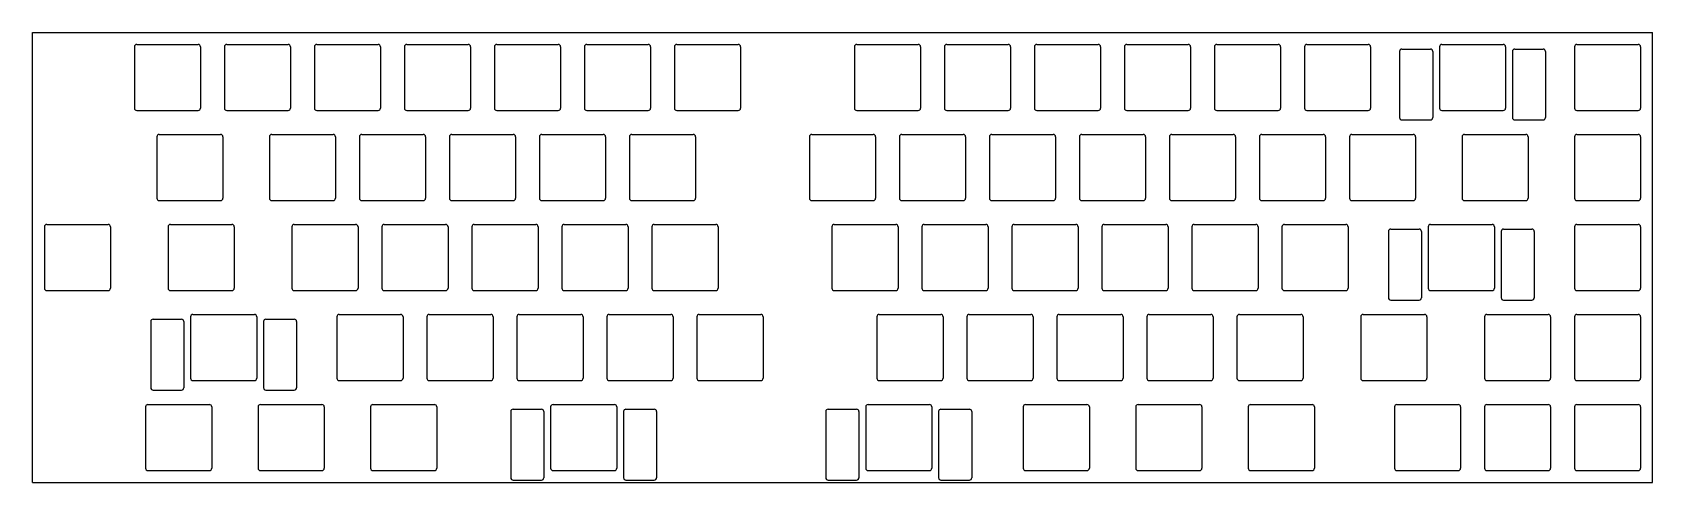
# Model space of a CAD drawing. Header units: millimetres. Extents: x 0 to 343, y -95 to 0.
import ezdxf

# ---------------------------------------------------------------- set-up
doc = ezdxf.new("R2010")
doc.units = ezdxf.units.MM

msp = doc.modelspace()

# ---------------------------------------------------------------- linework, layer by layer
for p, q in [((0, 0), (342.9, 0)), ((0, -95.25), (0, 0)), ((342.9, -95.25), (342.9, 0)), ((21.575, -3.025), (21.575, -16.025)), ((22.075, -2.525), (35.075, -2.525)), ((35.575, -3.025), (35.575, -16.025)), ((40.625, -3.025), (40.625, -16.025)), ((41.125, -2.525), (54.125, -2.525)), ((54.625, -3.025), (54.625, -16.025)), ((59.675, -3.025), (59.675, -16.025)), ((60.175, -2.525), (73.175, -2.525)), ((73.675, -3.025), (73.675, -16.025)), ((78.725, -3.025), (78.725, -16.025)), ((79.225, -2.525), (92.225, -2.525)), ((92.725, -3.025), (92.725, -16.025)), ((97.775, -3.025), (97.775, -16.025)), ((98.275, -2.525), (111.275, -2.525)), ((111.775, -3.025), (111.775, -16.025)), ((116.825, -3.025), (116.825, -16.025)), ((117.325, -2.525), (130.325, -2.525)), ((130.825, -3.025), (130.825, -16.025)), ((135.875, -3.025), (135.875, -16.025)), ((136.375, -2.525), (149.375, -2.525)), ((149.875, -3.025), (149.875, -16.025)), ((173.975, -3.025), (173.975, -16.025)), ((174.475, -2.525), (187.475, -2.525)), ((187.975, -3.025), (187.975, -16.025)), ((193.025, -3.025), (193.025, -16.025)), ((193.525, -2.525), (206.525, -2.525)), ((207.025, -3.025), (207.025, -16.025)), ((212.075, -3.025), (212.075, -16.025)), ((212.575, -2.525), (225.575, -2.525)), ((226.075, -3.025), (226.075, -16.025)), ((231.125, -3.025), (231.125, -16.025)), ((231.625, -2.525), (244.625, -2.525)), ((245.125, -3.025), (245.125, -16.025)), ((250.175, -3.025), (250.175, -16.025)), ((250.675, -2.525), (263.675, -2.525)), ((264.175, -3.025), (264.175, -16.025)), ((269.225, -3.025), (269.225, -16.025)), ((269.725, -2.525), (282.725, -2.525)), ((283.225, -3.025), (283.225, -16.025)), ((297.8, -3.025), (297.8, -16.025)), ((298.3, -2.525), (311.3, -2.525)), ((311.8, -3.025), (311.8, -16.025)), ((326.375, -3.025), (326.375, -16.025)), ((326.875, -2.525), (339.875, -2.525)), ((340.375, -3.025), (340.375, -16.025)), ((289.362, -4.025), (289.362, -18.025)), ((289.862, -3.525), (295.862, -3.525)), ((296.362, -4.025), (296.362, -18.025)), ((313.238, -4.025), (313.238, -18.025)), ((313.738, -3.525), (319.738, -3.525)), ((320.238, -4.025), (320.238, -18.025)), ((22.075, -16.525), (35.075, -16.525)), ((41.125, -16.525), (54.125, -16.525)), ((60.175, -16.525), (73.175, -16.525)), ((79.225, -16.525), (92.225, -16.525)), ((98.275, -16.525), (111.275, -16.525)), ((117.325, -16.525), (130.325, -16.525)), ((136.375, -16.525), (149.375, -16.525)), ((174.475, -16.525), (187.475, -16.525)), ((193.525, -16.525), (206.525, -16.525)), ((212.575, -16.525), (225.575, -16.525)), ((231.625, -16.525), (244.625, -16.525)), ((250.675, -16.525), (263.675, -16.525)), ((269.725, -16.525), (282.725, -16.525)), ((298.3, -16.525), (311.3, -16.525)), ((326.875, -16.525), (339.875, -16.525)), ((289.862, -18.525), (295.862, -18.525)), ((313.738, -18.525), (319.738, -18.525)), ((26.3375, -22.075), (26.3375, -35.075)), ((26.8375, -21.575), (39.8375, -21.575)), ((40.3375, -22.075), (40.3375, -35.075)), ((50.15, -22.075), (50.15, -35.075)), ((50.65, -21.575), (63.65, -21.575)), ((64.15, -22.075), (64.15, -35.075)), ((69.2, -22.075), (69.2, -35.075)), ((69.7, -21.575), (82.7, -21.575)), ((83.2, -22.075), (83.2, -35.075)), ((88.25, -22.075), (88.25, -35.075)), ((88.75, -21.575), (101.75, -21.575)), ((102.25, -22.075), (102.25, -35.075)), ((107.3, -22.075), (107.3, -35.075)), ((107.8, -21.575), (120.8, -21.575)), ((121.3, -22.075), (121.3, -35.075)), ((126.35, -22.075), (126.35, -35.075)), ((126.85, -21.575), (139.85, -21.575)), ((140.35, -22.075), (140.35, -35.075)), ((164.45, -22.075), (164.45, -35.075)), ((164.95, -21.575), (177.95, -21.575)), ((178.45, -22.075), (178.45, -35.075)), ((183.5, -22.075), (183.5, -35.075)), ((184, -21.575), (197, -21.575)), ((197.5, -22.075), (197.5, -35.075)), ((202.55, -22.075), (202.55, -35.075)), ((203.05, -21.575), (216.05, -21.575)), ((216.55, -22.075), (216.55, -35.075)), ((221.6, -22.075), (221.6, -35.075)), ((222.1, -21.575), (235.1, -21.575)), ((235.6, -22.075), (235.6, -35.075)), ((240.65, -22.075), (240.65, -35.075)), ((241.15, -21.575), (254.15, -21.575)), ((254.65, -22.075), (254.65, -35.075)), ((259.7, -22.075), (259.7, -35.075)), ((260.2, -21.575), (273.2, -21.575)), ((273.7, -22.075), (273.7, -35.075)), ((278.75, -22.075), (278.75, -35.075)), ((279.25, -21.575), (292.25, -21.575)), ((292.75, -22.075), (292.75, -35.075)), ((302.5625, -22.075), (302.5625, -35.075)), ((303.0625, -21.575), (316.0625, -21.575)), ((316.5625, -22.075), (316.5625, -35.075)), ((326.375, -22.075), (326.375, -35.075)), ((326.875, -21.575), (339.875, -21.575)), ((340.375, -22.075), (340.375, -35.075)), ((26.8375, -35.575), (39.8375, -35.575)), ((50.65, -35.575), (63.65, -35.575)), ((69.7, -35.575), (82.7, -35.575)), ((88.75, -35.575), (101.75, -35.575)), ((107.8, -35.575), (120.8, -35.575)), ((126.85, -35.575), (139.85, -35.575)), ((164.95, -35.575), (177.95, -35.575)), ((184, -35.575), (197, -35.575)), ((203.05, -35.575), (216.05, -35.575)), ((222.1, -35.575), (235.1, -35.575)), ((241.15, -35.575), (254.15, -35.575)), ((260.2, -35.575), (273.2, -35.575)), ((279.25, -35.575), (292.25, -35.575)), ((303.0625, -35.575), (316.0625, -35.575)), ((326.875, -35.575), (339.875, -35.575)), ((2.525, -41.125), (2.525, -54.125)), ((3.025, -40.625), (16.025, -40.625)), ((16.525, -41.125), (16.525, -54.125)), ((28.71875, -41.125), (28.71875, -54.125)), ((29.21875, -40.625), (42.21875, -40.625)), ((42.71875, -41.125), (42.71875, -54.125)), ((54.9125, -41.125), (54.9125, -54.125)), ((55.4125, -40.625), (68.4125, -40.625)), ((68.9125, -41.125), (68.9125, -54.125)), ((73.9625, -41.125), (73.9625, -54.125)), ((74.4625, -40.625), (87.4625, -40.625)), ((87.9625, -41.125), (87.9625, -54.125)), ((93.0125, -41.125), (93.0125, -54.125)), ((93.5125, -40.625), (106.5125, -40.625)), ((107.0125, -41.125), (107.0125, -54.125)), ((112.0625, -41.125), (112.0625, -54.125)), ((112.5625, -40.625), (125.5625, -40.625)), ((126.0625, -41.125), (126.0625, -54.125)), ((131.1125, -41.125), (131.1125, -54.125)), ((131.6125, -40.625), (144.6125, -40.625)), ((145.1125, -41.125), (145.1125, -54.125)), ((169.2125, -41.125), (169.2125, -54.125)), ((169.7125, -40.625), (182.7125, -40.625)), ((183.2125, -41.125), (183.2125, -54.125)), ((188.2625, -41.125), (188.2625, -54.125)), ((188.7625, -40.625), (201.7625, -40.625)), ((202.2625, -41.125), (202.2625, -54.125)), ((207.3125, -41.125), (207.3125, -54.125)), ((207.8125, -40.625), (220.8125, -40.625)), ((221.3125, -41.125), (221.3125, -54.125)), ((226.3625, -41.125), (226.3625, -54.125)), ((226.8625, -40.625), (239.8625, -40.625)), ((240.3625, -41.125), (240.3625, -54.125)), ((245.4125, -41.125), (245.4125, -54.125)), ((245.9125, -40.625), (258.9125, -40.625)), ((259.4125, -41.125), (259.4125, -54.125)), ((264.4625, -41.125), (264.4625, -54.125)), ((264.9625, -40.625), (277.9625, -40.625)), ((278.4625, -41.125), (278.4625, -54.125)), ((295.41875, -41.125), (295.41875, -54.125)), ((295.91875, -40.625), (308.91875, -40.625)), ((309.41875, -41.125), (309.41875, -54.125)), ((326.375, -41.125), (326.375, -54.125)), ((326.875, -40.625), (339.875, -40.625)), ((340.375, -41.125), (340.375, -54.125)), ((286.98075, -42.125), (286.98075, -56.125)), ((287.48075, -41.625), (293.48075, -41.625)), ((293.98075, -42.125), (293.98075, -56.125)), ((310.85675, -42.125), (310.85675, -56.125)), ((311.35675, -41.625), (317.35675, -41.625)), ((317.85675, -42.125), (317.85675, -56.125)), ((3.025, -54.625), (16.025, -54.625)), ((29.21875, -54.625), (42.21875, -54.625)), ((55.4125, -54.625), (68.4125, -54.625)), ((74.4625, -54.625), (87.4625, -54.625)), ((93.5125, -54.625), (106.5125, -54.625)), ((112.5625, -54.625), (125.5625, -54.625)), ((131.6125, -54.625), (144.6125, -54.625)), ((169.7125, -54.625), (182.7125, -54.625)), ((188.7625, -54.625), (201.7625, -54.625)), ((207.8125, -54.625), (220.8125, -54.625)), ((226.8625, -54.625), (239.8625, -54.625)), ((245.9125, -54.625), (258.9125, -54.625)), ((264.9625, -54.625), (277.9625, -54.625)), ((295.91875, -54.625), (308.91875, -54.625)), ((326.875, -54.625), (339.875, -54.625)), ((287.48075, -56.625), (293.48075, -56.625)), ((311.35675, -56.625), (317.35675, -56.625)), ((25.04325, -61.175), (25.04325, -75.175)), ((25.54325, -60.675), (31.54325, -60.675)), ((32.04325, -61.175), (32.04325, -75.175)), ((33.48125, -60.175), (33.48125, -73.175)), ((33.98125, -59.675), (46.98125, -59.675)), ((47.48125, -60.175), (47.48125, -73.175)), ((48.91925, -61.175), (48.91925, -75.175)), ((49.41925, -60.675), (55.41925, -60.675)), ((55.91925, -61.175), (55.91925, -75.175)), ((64.4375, -60.175), (64.4375, -73.175)), ((64.9375, -59.675), (77.9375, -59.675)), ((78.4375, -60.175), (78.4375, -73.175)), ((83.4875, -60.175), (83.4875, -73.175)), ((83.9875, -59.675), (96.9875, -59.675)), ((97.4875, -60.175), (97.4875, -73.175)), ((102.5375, -60.175), (102.5375, -73.175)), ((103.0375, -59.675), (116.0375, -59.675)), ((116.5375, -60.175), (116.5375, -73.175)), ((121.5875, -60.175), (121.5875, -73.175)), ((122.0875, -59.675), (135.0875, -59.675)), ((135.5875, -60.175), (135.5875, -73.175)), ((140.6375, -60.175), (140.6375, -73.175)), ((141.1375, -59.675), (154.1375, -59.675)), ((154.6375, -60.175), (154.6375, -73.175)), ((178.7375, -60.175), (178.7375, -73.175)), ((179.2375, -59.675), (192.2375, -59.675)), ((192.7375, -60.175), (192.7375, -73.175)), ((197.7875, -60.175), (197.7875, -73.175)), ((198.2875, -59.675), (211.2875, -59.675)), ((211.7875, -60.175), (211.7875, -73.175)), ((216.8375, -60.175), (216.8375, -73.175)), ((217.3375, -59.675), (230.3375, -59.675)), ((230.8375, -60.175), (230.8375, -73.175)), ((235.8875, -60.175), (235.8875, -73.175)), ((236.3875, -59.675), (249.3875, -59.675)), ((249.8875, -60.175), (249.8875, -73.175)), ((254.9375, -60.175), (254.9375, -73.175)), ((255.4375, -59.675), (268.4375, -59.675)), ((268.9375, -60.175), (268.9375, -73.175)), ((281.13125, -60.175), (281.13125, -73.175)), ((281.63125, -59.675), (294.63125, -59.675)), ((295.13125, -60.175), (295.13125, -73.175)), ((307.325, -60.175), (307.325, -73.175)), ((307.825, -59.675), (320.825, -59.675)), ((321.325, -60.175), (321.325, -73.175)), ((326.375, -60.175), (326.375, -73.175)), ((326.875, -59.675), (339.875, -59.675)), ((340.375, -60.175), (340.375, -73.175)), ((33.98125, -73.675), (46.98125, -73.675)), ((64.9375, -73.675), (77.9375, -73.675)), ((83.9875, -73.675), (96.9875, -73.675)), ((103.0375, -73.675), (116.0375, -73.675)), ((122.0875, -73.675), (135.0875, -73.675)), ((141.1375, -73.675), (154.1375, -73.675)), ((179.2375, -73.675), (192.2375, -73.675)), ((198.2875, -73.675), (211.2875, -73.675)), ((217.3375, -73.675), (230.3375, -73.675)), ((236.3875, -73.675), (249.3875, -73.675)), ((255.4375, -73.675), (268.4375, -73.675)), ((281.63125, -73.675), (294.63125, -73.675)), ((307.825, -73.675), (320.825, -73.675)), ((326.875, -73.675), (339.875, -73.675)), ((24.45625, -78.725), (37.45625, -78.725)), ((25.54325, -75.675), (31.54325, -75.675)), ((48.26875, -78.725), (61.26875, -78.725)), ((49.41925, -75.675), (55.41925, -75.675)), ((72.08125, -78.725), (85.08125, -78.725)), ((110.18125, -78.725), (123.18125, -78.725)), ((176.85625, -78.725), (189.85625, -78.725)), ((210.19375, -78.725), (223.19375, -78.725)), ((234.00625, -78.725), (247.00625, -78.725)), ((257.81875, -78.725), (270.81875, -78.725)), ((288.775, -78.725), (301.775, -78.725)), ((307.825, -78.725), (320.825, -78.725)), ((326.875, -78.725), (339.875, -78.725)), ((23.95625, -79.225), (23.95625, -92.225)), ((37.95625, -79.225), (37.95625, -92.225)), ((47.76875, -79.225), (47.76875, -92.225)), ((61.76875, -79.225), (61.76875, -92.225)), ((71.58125, -79.225), (71.58125, -92.225)), ((85.58125, -79.225), (85.58125, -92.225)), ((101.24325, -80.225), (101.24325, -94.225)), ((101.74325, -79.725), (107.74325, -79.725)), ((108.24325, -80.225), (108.24325, -94.225)), ((109.68125, -79.225), (109.68125, -92.225)), ((123.68125, -79.225), (123.68125, -92.225)), ((125.11925, -80.225), (125.11925, -94.225)), ((125.61925, -79.725), (131.61925, -79.725)), ((132.11925, -80.225), (132.11925, -94.225)), ((167.91825, -80.225), (167.91825, -94.225)), ((168.41825, -79.725), (174.41825, -79.725)), ((174.91825, -80.225), (174.91825, -94.225)), ((176.35625, -79.225), (176.35625, -92.225)), ((190.35625, -79.225), (190.35625, -92.225)), ((191.79425, -80.225), (191.79425, -94.225)), ((192.29425, -79.725), (198.29425, -79.725)), ((198.79425, -80.225), (198.79425, -94.225)), ((209.69375, -79.225), (209.69375, -92.225)), ((223.69375, -79.225), (223.69375, -92.225)), ((233.50625, -79.225), (233.50625, -92.225)), ((247.50625, -79.225), (247.50625, -92.225)), ((257.31875, -79.225), (257.31875, -92.225)), ((271.31875, -79.225), (271.31875, -92.225)), ((288.275, -79.225), (288.275, -92.225)), ((302.275, -79.225), (302.275, -92.225)), ((307.325, -79.225), (307.325, -92.225)), ((321.325, -79.225), (321.325, -92.225)), ((326.375, -79.225), (326.375, -92.225)), ((340.375, -79.225), (340.375, -92.225)), ((0, -95.25), (342.9, -95.25)), ((24.45625, -92.725), (37.45625, -92.725)), ((48.26875, -92.725), (61.26875, -92.725)), ((72.08125, -92.725), (85.08125, -92.725)), ((101.74325, -94.725), (107.74325, -94.725)), ((110.18125, -92.725), (123.18125, -92.725)), ((125.61925, -94.725), (131.61925, -94.725)), ((168.41825, -94.725), (174.41825, -94.725)), ((176.85625, -92.725), (189.85625, -92.725)), ((192.29425, -94.725), (198.29425, -94.725)), ((210.19375, -92.725), (223.19375, -92.725)), ((234.00625, -92.725), (247.00625, -92.725)), ((257.81875, -92.725), (270.81875, -92.725)), ((288.775, -92.725), (301.775, -92.725)), ((307.825, -92.725), (320.825, -92.725)), ((326.875, -92.725), (339.875, -92.725))]:
    msp.add_line(p, q)
for centre, start, end in [((22.075, -3.025), 90, 180), ((35.075, -3.025), 0, 90), ((41.125, -3.025), 90, 180), ((54.125, -3.025), 0, 90), ((60.175, -3.025), 90, 180), ((73.175, -3.025), 0, 90), ((79.225, -3.025), 90, 180), ((92.225, -3.025), 0, 90), ((98.275, -3.025), 90, 180), ((111.275, -3.025), 0, 90), ((117.325, -3.025), 90, 180), ((130.325, -3.025), 0, 90), ((136.375, -3.025), 90, 180), ((149.375, -3.025), 0, 90), ((174.475, -3.025), 90, 180), ((187.475, -3.025), 0, 90), ((193.525, -3.025), 90, 180), ((206.525, -3.025), 0, 90), ((212.575, -3.025), 90, 180), ((225.575, -3.025), 0, 90), ((231.625, -3.025), 90, 180), ((244.625, -3.025), 0, 90), ((250.675, -3.025), 90, 180), ((263.675, -3.025), 0, 90), ((269.725, -3.025), 90, 180), ((282.725, -3.025), 0, 90), ((298.3, -3.025), 90, 180), ((311.3, -3.025), 0, 90), ((326.875, -3.025), 90, 180), ((339.875, -3.025), 0, 90), ((289.862, -4.025), 90, 180), ((295.862, -4.025), 0, 90), ((313.738, -4.025), 90, 180), ((319.738, -4.025), 0, 90), ((22.075, -16.025), 180, 270), ((35.075, -16.025), 270, 0), ((41.125, -16.025), 180, 270), ((54.125, -16.025), 270, 0), ((60.175, -16.025), 180, 270), ((73.175, -16.025), 270, 0), ((79.225, -16.025), 180, 270), ((92.225, -16.025), 270, 0), ((98.275, -16.025), 180, 270), ((111.275, -16.025), 270, 0), ((117.325, -16.025), 180, 270), ((130.325, -16.025), 270, 0), ((136.375, -16.025), 180, 270), ((149.375, -16.025), 270, 0), ((174.475, -16.025), 180, 270), ((187.475, -16.025), 270, 0), ((193.525, -16.025), 180, 270), ((206.525, -16.025), 270, 0), ((212.575, -16.025), 180, 270), ((225.575, -16.025), 270, 0), ((231.625, -16.025), 180, 270), ((244.625, -16.025), 270, 0), ((250.675, -16.025), 180, 270), ((263.675, -16.025), 270, 0), ((269.725, -16.025), 180, 270), ((282.725, -16.025), 270, 0), ((298.3, -16.025), 180, 270), ((311.3, -16.025), 270, 0), ((326.875, -16.025), 180, 270), ((339.875, -16.025), 270, 0), ((289.862, -18.025), 180, 270), ((295.862, -18.025), 270, 0), ((313.738, -18.025), 180, 270), ((319.738, -18.025), 270, 0), ((26.8375, -22.075), 90, 180), ((39.8375, -22.075), 0, 90), ((50.65, -22.075), 90, 180), ((63.65, -22.075), 0, 90), ((69.7, -22.075), 90, 180), ((82.7, -22.075), 0, 90), ((88.75, -22.075), 90, 180), ((101.75, -22.075), 0, 90), ((107.8, -22.075), 90, 180), ((120.8, -22.075), 0, 90), ((126.85, -22.075), 90, 180), ((139.85, -22.075), 0, 90), ((164.95, -22.075), 90, 180), ((177.95, -22.075), 0, 90), ((184, -22.075), 90, 180), ((197, -22.075), 0, 90), ((203.05, -22.075), 90, 180), ((216.05, -22.075), 0, 90), ((222.1, -22.075), 90, 180), ((235.1, -22.075), 0, 90), ((241.15, -22.075), 90, 180), ((254.15, -22.075), 0, 90), ((260.2, -22.075), 90, 180), ((273.2, -22.075), 0, 90), ((279.25, -22.075), 90, 180), ((292.25, -22.075), 0, 90), ((303.0625, -22.075), 90, 180), ((316.0625, -22.075), 0, 90), ((326.875, -22.075), 90, 180), ((339.875, -22.075), 0, 90), ((26.8375, -35.075), 180, 270), ((39.8375, -35.075), 270, 0), ((50.65, -35.075), 180, 270), ((63.65, -35.075), 270, 0), ((69.7, -35.075), 180, 270), ((82.7, -35.075), 270, 0), ((88.75, -35.075), 180, 270), ((101.75, -35.075), 270, 0), ((107.8, -35.075), 180, 270), ((120.8, -35.075), 270, 0), ((126.85, -35.075), 180, 270), ((139.85, -35.075), 270, 0), ((164.95, -35.075), 180, 270), ((177.95, -35.075), 270, 0), ((184, -35.075), 180, 270), ((197, -35.075), 270, 0), ((203.05, -35.075), 180, 270), ((216.05, -35.075), 270, 0), ((222.1, -35.075), 180, 270), ((235.1, -35.075), 270, 0), ((241.15, -35.075), 180, 270), ((254.15, -35.075), 270, 0), ((260.2, -35.075), 180, 270), ((273.2, -35.075), 270, 0), ((279.25, -35.075), 180, 270), ((292.25, -35.075), 270, 0), ((303.0625, -35.075), 180, 270), ((316.0625, -35.075), 270, 0), ((326.875, -35.075), 180, 270), ((339.875, -35.075), 270, 0), ((3.025, -41.125), 90, 180), ((16.025, -41.125), 0, 90), ((29.21875, -41.125), 90, 180), ((42.21875, -41.125), 0, 90), ((55.4125, -41.125), 90, 180), ((68.4125, -41.125), 0, 90), ((74.4625, -41.125), 90, 180), ((87.4625, -41.125), 0, 90), ((93.5125, -41.125), 90, 180), ((106.5125, -41.125), 0, 90), ((112.5625, -41.125), 90, 180), ((125.5625, -41.125), 0, 90), ((131.6125, -41.125), 90, 180), ((144.6125, -41.125), 0, 90), ((169.7125, -41.125), 90, 180), ((182.7125, -41.125), 0, 90), ((188.7625, -41.125), 90, 180), ((201.7625, -41.125), 0, 90), ((207.8125, -41.125), 90, 180), ((220.8125, -41.125), 0, 90), ((226.8625, -41.125), 90, 180), ((239.8625, -41.125), 0, 90), ((245.9125, -41.125), 90, 180), ((258.9125, -41.125), 0, 90), ((264.9625, -41.125), 90, 180), ((277.9625, -41.125), 0, 90), ((295.91875, -41.125), 90, 180), ((308.91875, -41.125), 0, 90), ((326.875, -41.125), 90, 180), ((339.875, -41.125), 0, 90), ((287.48075, -42.125), 90, 180), ((293.48075, -42.125), 0, 90), ((311.35675, -42.125), 90, 180), ((317.35675, -42.125), 0, 90), ((3.025, -54.125), 180, 270), ((16.025, -54.125), 270, 0), ((29.21875, -54.125), 180, 270), ((42.21875, -54.125), 270, 0), ((55.4125, -54.125), 180, 270), ((68.4125, -54.125), 270, 0), ((74.4625, -54.125), 180, 270), ((87.4625, -54.125), 270, 0), ((93.5125, -54.125), 180, 270), ((106.5125, -54.125), 270, 0), ((112.5625, -54.125), 180, 270), ((125.5625, -54.125), 270, 0), ((131.6125, -54.125), 180, 270), ((144.6125, -54.125), 270, 0), ((169.7125, -54.125), 180, 270), ((182.7125, -54.125), 270, 0), ((188.7625, -54.125), 180, 270), ((201.7625, -54.125), 270, 0), ((207.8125, -54.125), 180, 270), ((220.8125, -54.125), 270, 0), ((226.8625, -54.125), 180, 270), ((239.8625, -54.125), 270, 0), ((245.9125, -54.125), 180, 270), ((258.9125, -54.125), 270, 0), ((264.9625, -54.125), 180, 270), ((277.9625, -54.125), 270, 0), ((295.91875, -54.125), 180, 270), ((308.91875, -54.125), 270, 0), ((326.875, -54.125), 180, 270), ((339.875, -54.125), 270, 0), ((287.48075, -56.125), 180, 270), ((293.48075, -56.125), 270, 0), ((311.35675, -56.125), 180, 270), ((317.35675, -56.125), 270, 0), ((25.54325, -61.175), 90, 180), ((31.54325, -61.175), 0, 90), ((33.98125, -60.175), 90, 180), ((46.98125, -60.175), 0, 90), ((49.41925, -61.175), 90, 180), ((55.41925, -61.175), 0, 90), ((64.9375, -60.175), 90, 180), ((77.9375, -60.175), 0, 90), ((83.9875, -60.175), 90, 180), ((96.9875, -60.175), 0, 90), ((103.0375, -60.175), 90, 180), ((116.0375, -60.175), 0, 90), ((122.0875, -60.175), 90, 180), ((135.0875, -60.175), 0, 90), ((141.1375, -60.175), 90, 180), ((154.1375, -60.175), 0, 90), ((179.2375, -60.175), 90, 180), ((192.2375, -60.175), 0, 90), ((198.2875, -60.175), 90, 180), ((211.2875, -60.175), 0, 90), ((217.3375, -60.175), 90, 180), ((230.3375, -60.175), 0, 90), ((236.3875, -60.175), 90, 180), ((249.3875, -60.175), 0, 90), ((255.4375, -60.175), 90, 180), ((268.4375, -60.175), 0, 90), ((281.63125, -60.175), 90, 180), ((294.63125, -60.175), 0, 90), ((307.825, -60.175), 90, 180), ((320.825, -60.175), 0, 90), ((326.875, -60.175), 90, 180), ((339.875, -60.175), 0, 90), ((25.54325, -75.175), 180, 270), ((31.54325, -75.175), 270, 0), ((33.98125, -73.175), 180, 270), ((46.98125, -73.175), 270, 0), ((49.41925, -75.175), 180, 270), ((55.41925, -75.175), 270, 0), ((64.9375, -73.175), 180, 270), ((77.9375, -73.175), 270, 0), ((83.9875, -73.175), 180, 270), ((96.9875, -73.175), 270, 0), ((103.0375, -73.175), 180, 270), ((116.0375, -73.175), 270, 0), ((122.0875, -73.175), 180, 270), ((135.0875, -73.175), 270, 0), ((141.1375, -73.175), 180, 270), ((154.1375, -73.175), 270, 0), ((179.2375, -73.175), 180, 270), ((192.2375, -73.175), 270, 0), ((198.2875, -73.175), 180, 270), ((211.2875, -73.175), 270, 0), ((217.3375, -73.175), 180, 270), ((230.3375, -73.175), 270, 0), ((236.3875, -73.175), 180, 270), ((249.3875, -73.175), 270, 0), ((255.4375, -73.175), 180, 270), ((268.4375, -73.175), 270, 0), ((281.63125, -73.175), 180, 270), ((294.63125, -73.175), 270, 0), ((307.825, -73.175), 180, 270), ((320.825, -73.175), 270, 0), ((326.875, -73.175), 180, 270), ((339.875, -73.175), 270, 0), ((24.45625, -79.225), 90, 180), ((37.45625, -79.225), 0, 90), ((48.26875, -79.225), 90, 180), ((61.26875, -79.225), 0, 90), ((72.08125, -79.225), 90, 180), ((85.08125, -79.225), 0, 90), ((110.18125, -79.225), 90, 180), ((123.18125, -79.225), 0, 90), ((176.85625, -79.225), 90, 180), ((189.85625, -79.225), 0, 90), ((210.19375, -79.225), 90, 180), ((223.19375, -79.225), 0, 90), ((234.00625, -79.225), 90, 180), ((247.00625, -79.225), 0, 90), ((257.81875, -79.225), 90, 180), ((270.81875, -79.225), 0, 90), ((288.775, -79.225), 90, 180), ((301.775, -79.225), 0, 90), ((307.825, -79.225), 90, 180), ((320.825, -79.225), 0, 90), ((326.875, -79.225), 90, 180), ((339.875, -79.225), 0, 90), ((101.74325, -80.225), 90, 180), ((107.74325, -80.225), 0, 90), ((125.61925, -80.225), 90, 180), ((131.61925, -80.225), 0, 90), ((168.41825, -80.225), 90, 180), ((174.41825, -80.225), 0, 90), ((192.29425, -80.225), 90, 180), ((198.29425, -80.225), 0, 90), ((24.45625, -92.225), 180, 270), ((37.45625, -92.225), 270, 0), ((48.26875, -92.225), 180, 270), ((61.26875, -92.225), 270, 0), ((72.08125, -92.225), 180, 270), ((85.08125, -92.225), 270, 0), ((110.18125, -92.225), 180, 270), ((123.18125, -92.225), 270, 0), ((176.85625, -92.225), 180, 270), ((189.85625, -92.225), 270, 0), ((210.19375, -92.225), 180, 270), ((223.19375, -92.225), 270, 0), ((234.00625, -92.225), 180, 270), ((247.00625, -92.225), 270, 0), ((257.81875, -92.225), 180, 270), ((270.81875, -92.225), 270, 0), ((288.775, -92.225), 180, 270), ((301.775, -92.225), 270, 0), ((307.825, -92.225), 180, 270), ((320.825, -92.225), 270, 0), ((326.875, -92.225), 180, 270), ((339.875, -92.225), 270, 0), ((101.74325, -94.225), 180, 270), ((107.74325, -94.225), 270, 0), ((125.61925, -94.225), 180, 270), ((131.61925, -94.225), 270, 0), ((168.41825, -94.225), 180, 270), ((174.41825, -94.225), 270, 0), ((192.29425, -94.225), 180, 270), ((198.29425, -94.225), 270, 0)]:
    msp.add_arc(centre, 0.5, start, end)

doc.saveas('drawing.dxf')
